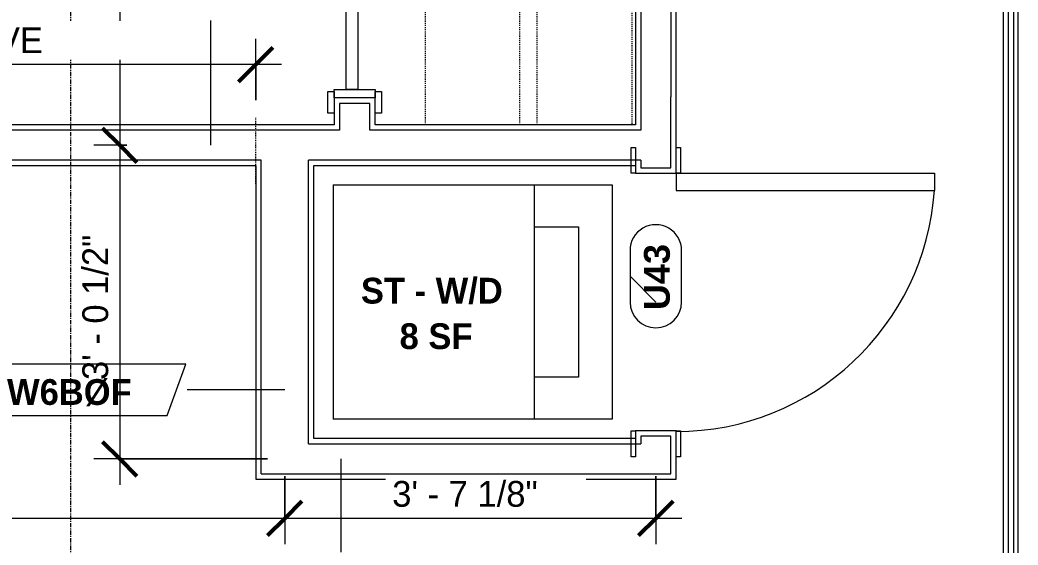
# Model space of a CAD drawing. Header units: inches. Extents: x -4058 to -1781, y 9814 to 12264.
# Drawn here: x -2833.2 to -2717.2, y 11402.7 to 11463.8 of the extents above; entities that cross this region are included whole.
import ezdxf

# ---------------------------------------------------------------- set-up
doc = ezdxf.new("R2010")
doc.units = ezdxf.units.IN
doc.header["$MEASUREMENT"] = 0
for name, pattern in [('Dash', [0.25, 0.125, -0.125]), ('Dash 3_32_', [0.1875, 0.09375, -0.09375]), ('Grid Line 1_2_', [0.875, 0.5, -0.125, 0.125, -0.125])]:
    doc.linetypes.add(name, pattern=pattern)
for name, color, linetype, lineweight in [('0-1', 7, 'Continuous', 5), ('A-ANNO-DIMS', 211, 'Continuous', 9), ('A-ANNO-DIMS-32', 211, 'Continuous', 9), ('A-AREA-IDEN', 2, 'Continuous', 9), ('A-DETL-1', 90, 'Dash 3_32_', 9), ('A-DOOR-2', 31, 'Continuous', 9), ('A-DOOR-FRAM', 31, 'Continuous', 9), ('A-DOOR-IDEN', 31, 'Continuous', 9), ('A-WALL-1', 7, 'Continuous', 9), ('A-WALL-2', 113, 'Continuous', 9), ('A-WALL-IDEN', 211, 'Continuous', 9), ('I-WALL-3', 7, 'Continuous', 9), ('P-SANR-FIXT', 6, 'Continuous', 9), ('Q-CASE', 31, 'Continuous', 9), ('Q-CASE-HDLN', 31, 'Dash', 9), ('S-GRID-1', 1, 'Grid Line 1_2_', 9)]:
    doc.layers.add(name, color=color, linetype=linetype, lineweight=lineweight)
doc.styles.add('Arial_B', font='arialbd.ttf', dxfattribs={"height": 3})
doc.styles.add('Century Gothic', font='ufonts.com_century-gothic.ttf', dxfattribs={"height": 3})
doc.styles.add('Century Gothic_B_1', font='GOTHICB.TTF', dxfattribs={"height": 3})
doc.dimstyles.new('MARKETING_DIMENSION', dxfattribs={"dimscale": 12, "dimtxt": 3.132505, "dimasz": 0.333333, "dimexe": 0.25, "dimexo": 0.166667, "dimgap": 0.041667, "dimtad": 1, "dimdec": 4, "dimrnd": 0.0625, "dimzin": 3, "dimdsep": 46, "dimlunit": 4, "dimtxsty": 'Century Gothic', "dimblk1": 'OBLIQUE', "dimblk2": 'OBLIQUE', "dimsah": 1, "dimcen": 0.09, "dimdle": 0.25, "dimazin": 0, "dimtfac": 1, "dimtdec": 4, "dimtix": 1, "dimtmove": 0, "dimatfit": 3, "dimfxl": 1, "dimtvp": 1, "dimtfill": 1, "dimfrac": 2, "dimtolj": 1, "dimtzin": 0, "dimarcsym": 2})
doc.dimstyles.new('THE_DIMENSION_STRING', dxfattribs={"dimscale": 12, "dimtxt": 3.132505, "dimasz": 0.333333, "dimexe": 0.25, "dimexo": 0.166667, "dimgap": 0.041667, "dimtad": 1, "dimdec": 4, "dimrnd": 0.0625, "dimzin": 3, "dimdsep": 46, "dimlunit": 4, "dimtxsty": 'Century Gothic', "dimblk1": 'OBLIQUE', "dimblk2": 'OBLIQUE', "dimsah": 1, "dimcen": 0.09, "dimdle": 0.25, "dimazin": 0, "dimtfac": 1, "dimtdec": 4, "dimtix": 1, "dimtmove": 0, "dimatfit": 3, "dimfxl": 1, "dimtvp": 1, "dimtfill": 1, "dimfrac": 2, "dimtolj": 1, "dimtzin": 0, "dimarcsym": 2})
doc.dimstyles.new('THE_DIMENSION_STRING_1', dxfattribs={"dimscale": 12, "dimtxt": 3.132505, "dimasz": 0.333333, "dimexe": 0.25, "dimexo": 0.166667, "dimgap": 0.041667, "dimtad": 1, "dimdec": 4, "dimrnd": 0.0625, "dimzin": 3, "dimdsep": 46, "dimlunit": 4, "dimtxsty": 'Century Gothic', "dimblk1": 'OBLIQUE', "dimblk2": 'OBLIQUE', "dimsah": 1, "dimcen": 0.09, "dimdle": 0.25, "dimazin": 0, "dimtfac": 1, "dimtdec": 4, "dimtix": 1, "dimtmove": 1, "dimatfit": 3, "dimfxl": 1, "dimtvp": 1, "dimtfill": 1, "dimfrac": 2, "dimtolj": 1, "dimtzin": 0, "dimarcsym": 2})
doc.dimstyles.new('THE_DIMENSION_STRING_2', dxfattribs={"dimscale": 12, "dimtxt": 3.132505, "dimasz": 0.333333, "dimexe": 0.25, "dimexo": 0.166667, "dimgap": 0.041667, "dimtad": 1, "dimdec": 4, "dimrnd": 0.0625, "dimzin": 3, "dimdsep": 46, "dimlunit": 4, "dimtxsty": 'Century Gothic', "dimblk1": 'OBLIQUE', "dimblk2": 'OBLIQUE', "dimsah": 1, "dimcen": 0.09, "dimdle": 0.25, "dimazin": 0, "dimtfac": 1, "dimtdec": 4, "dimtix": 1, "dimtmove": 0, "dimatfit": 3, "dimfxl": 1, "dimtvp": 1, "dimtfill": 1, "dimfrac": 2, "dimtolj": 1, "dimtzin": 0, "dimarcsym": 2})

# ---------------------------------------------------------------- blocks, each defined once
blk = doc.blocks.new('CTR - 1st Phase - Common Walls_rvt-1-UNIT PLANS - 1ST FLOOR')
at = {"layer": 'A-WALL-1'}
for p, q in [((-2718.35, 11284.29), (-2718.35, 11622.61)), ((-2717.72, 11284.29), (-2717.72, 11622.61)), ((-2717.22, 11284.29), (-2717.22, 11622.61))]:
    blk.add_line(p, q, dxfattribs=at)
at = {"layer": 'I-WALL-3'}
blk.add_line((-2718.97, 11622.61), (-2718.97, 11284.29), dxfattribs=at)
blk = doc.blocks.new('SLIDING - FLUSH - SLIDING - FLUSH - 5-0 x 6-8-3203586-UNIT PLANS - 1ST FLOOR')
at = {"layer": 'A-DOOR-2'}
for p, q in [((-32.75, 3.25), (-30.25, 3.25)), ((-32.75, 2.5), (-32.75, 3.25)), ((-30.25, 2.5), (-32.75, 2.5)), ((-30.25, 3.25), (-30.25, 2.5)), ((30.25, 3.25), (32.75, 3.25)), ((30.25, 2.5), (30.25, 3.25)), ((32.75, 2.5), (30.25, 2.5)), ((32.75, 3.25), (32.75, 2.5)), ((-1, -0.88), (-1, 0.5)), ((-1, 0.5), (30, 0.5)), ((30, 0.5), (30, -0.88)), ((-30, -2.25), (-30, -0.88)), ((-30, -0.88), (1, -0.88)), ((30, -0.88), (-1, -0.88)), ((1, -0.88), (1, -2.25)), ((-32.75, -2.25), (-30.25, -2.25)), ((-32.75, -3), (-32.75, -2.25)), ((-30.25, -2.25), (-30.25, -3)), ((1, -2.25), (-30, -2.25)), ((30.25, -2.25), (32.75, -2.25)), ((30.25, -3), (30.25, -2.25)), ((32.75, -2.25), (32.75, -3)), ((-30.25, -3), (-32.75, -3)), ((32.75, -3), (30.25, -3))]:
    blk.add_line(p, q, dxfattribs=at)
at = {"layer": 'A-DOOR-FRAM'}
for p, q in [((-31, -2.25), (-31, 2.5)), ((-31, 2.5), (-30, 2.5)), ((-30, 2.5), (-30, -2.25)), ((30, 2.5), (31, 2.5)), ((30, -2.25), (30, 2.5)), ((31, 2.5), (31, -2.25)), ((-30, -2.25), (-31, -2.25)), ((31, -2.25), (30, -2.25))]:
    blk.add_line(p, q, dxfattribs=at)
blk = doc.blocks.new('OD_CW_Closet - OD_CW_Closet-3786599-UNIT PLANS - 1ST FLOOR')
at = {"layer": 'Q-CASE-HDLN'}
for p, q in [((0.74, -24), (0.74, 0)), ((0.74, 0), (68.99, 0)), ((68.99, 0), (68.99, -24)), ((0.74, -11), (68.99, -11)), ((0.74, -13), (68.99, -13)), ((68.99, -24), (0.74, -24))]:
    blk.add_line(p, q, dxfattribs=at)
blk = doc.blocks.new('SWING - SINGLE - FLUSH - SWING - FLUSH - 2-6 x 6-8 - PASSAGE-4329407-UNIT PLANS - 1ST FLOOR')
at = {"layer": 'A-DOOR-2'}
for p, q in [((-18, 2.375), (-18, 2.875)), ((-18, 2.875), (-15, 2.875)), ((-15, 2.375), (-18, 2.375)), ((-15, 2.875), (-15, 2.375)), ((15, 2.375), (15, 2.875)), ((15, 2.875), (18, 2.875)), ((18, 2.375), (15, 2.375)), ((18, 2.875), (18, 2.375)), ((-18, -2.375), (-15, -2.375)), ((-18, -2.875), (-18, -2.375)), ((-15, -2.875), (-18, -2.875)), ((-15, -2.375), (-15, -2.875)), ((13, -2.375), (13, -32.375)), ((15, -2.375), (13, -2.375)), ((15, -2.375), (15, -32.375)), ((15, -2.375), (18, -2.375)), ((15, -2.875), (15, -2.375)), ((18, -2.875), (15, -2.875)), ((18, -2.375), (18, -2.875)), ((15, -32.375), (13, -32.375))]:
    blk.add_line(p, q, dxfattribs=at)
blk.add_arc((15, -2.375), 30.067, 180, 266.18593, dxfattribs=at)
blk = doc.blocks.new('Stacked Washer and Dryer - 26_x25_ - Private-1352637-UNIT PLANS - 1ST FLOOR')
at = {"layer": 'P-SANR-FIXT'}
for p, q in [((0, 13.625), (32.4375, 13.625)), ((0, 13.625), (0, -13.625)), ((23.34375, 13.625), (23.34375, -13.625)), ((32.4375, 13.625), (32.4375, -13.625)), ((23.34375, 8.75), (28.53125, 8.75)), ((28.53125, 8.75), (28.53125, -8.75)), ((28.53125, -8.75), (23.34375, -8.75)), ((32.4375, -13.625), (0, -13.625))]:
    blk.add_line(p, q, dxfattribs=at)
blk = doc.blocks.new('DIMBLOCK193-UNIT PLANS - 1ST FLOOR')
at = {"layer": 'A-ANNO-DIMS-32', "lineweight": 50}
for p, q in [((-2821.63, 11485.74), (-2823.63, 11487.74)), ((-2821.63, 11485.74), (-2819.63, 11483.74)), ((-2821.63, 11449.24), (-2823.63, 11451.24)), ((-2821.63, 11449.24), (-2819.63, 11447.24))]:
    blk.add_line(p, q, dxfattribs=at)
at = {"layer": 'A-ANNO-DIMS-32'}
for p, q in [((-2799.45, 11485.74), (-2824.63, 11485.74)), ((-2821.63, 11485.74), (-2821.63, 11449.24)), ((-2821.63, 11485.74), (-2799.45, 11485.74)), ((-2820.8, 11449.24), (-2824.63, 11449.24)), ((-2821.63, 11449.24), (-2820.8, 11449.24))]:
    blk.add_line(p, q, dxfattribs=at)
blk.add_ellipse((-2821.63, 11472.88), major_axis=(9.31, 0), ratio=0.579435, start_param=3.141593, end_param=4.712389, dxfattribs=at)
at = {"layer": 'A-ANNO-DIMS-32', "color": 0, "insert": (-2832.32, 11472.88), "char_height": 3, "width": 21.7784, "attachment_point": 1, "rotation": 90, "line_spacing_factor": 0.984502, "style": 'Century Gothic', "bg_fill": 3, "box_fill_scale": 1.25, "bg_fill_color": 256, "bg_fill_true_color": 13158600, "bg_fill_transparency": 0}
blk.add_mtext('3\' - 0 1/2"', dxfattribs=at)
blk = doc.blocks.new('_Oblique')
at = {"color": 0, "linetype": 'ByBlock', "lineweight": -2}
blk.add_line((-0.5, -0.5), (0.5, 0.5), dxfattribs=at)
blk = doc.blocks.new('DIMBLOCK194-UNIT PLANS - 1ST FLOOR')
at = {"layer": 'A-ANNO-DIMS-32', "lineweight": 50}
for p, q in [((-2821.63, 11449.24), (-2823.63, 11451.24)), ((-2821.63, 11449.24), (-2819.63, 11447.24)), ((-2821.63, 11412.74), (-2823.63, 11414.74)), ((-2821.63, 11412.74), (-2819.63, 11410.74))]:
    blk.add_line(p, q, dxfattribs=at)
at = {"layer": 'A-ANNO-DIMS-32'}
for p, q in [((-2820.8, 11449.24), (-2824.63, 11449.24)), ((-2821.63, 11449.24), (-2821.63, 11409.74)), ((-2821.63, 11449.24), (-2820.8, 11449.24)), ((-2804.45, 11412.74), (-2824.63, 11412.74)), ((-2821.63, 11412.74), (-2804.45, 11412.74))]:
    blk.add_line(p, q, dxfattribs=at)
at = {"layer": 'A-ANNO-DIMS-32', "color": 0, "insert": (-2825.98, 11421.92), "char_height": 3, "width": 21.7784, "attachment_point": 1, "rotation": 90, "line_spacing_factor": 0.984502, "style": 'Century Gothic', "bg_fill": 3, "box_fill_scale": 1.25, "bg_fill_color": 256, "bg_fill_true_color": 13158600, "bg_fill_transparency": 0}
blk.add_mtext('3\' - 0 1/2"', dxfattribs=at)
blk = doc.blocks.new('Wall Tag - Arch Wall-3956453-UNIT PLANS - 1ST FLOOR')
at = {"layer": 'A-WALL-IDEN'}
for p, q in [((-0.3561, 0.0937), (-0.4244, -0.0937)), ((0.4244, 0.0937), (-0.3561, 0.0937)), ((0.3561, -0.0937), (0.4244, 0.0937)), ((-0.4244, -0.0937), (0.3561, -0.0937))]:
    blk.add_line(p, q, dxfattribs=at)
blk = doc.blocks.new('Door Tag - Type Mark-2601225-UNIT PLANS - 1ST FLOOR')
at = {"layer": 'A-DOOR-IDEN'}
for p, q in [((0.09375, 0.09375), (-0.09375, 0.09375)), ((-0.09375, -0.09375), (0.09375, -0.09375))]:
    blk.add_line(p, q, dxfattribs=at)
for centre, start, end in [((-0.09375, 0), 90, 270), ((0.09375, 0), 270, 90)]:
    blk.add_arc(centre, 0.09375, start, end, dxfattribs=at)
blk = doc.blocks.new('DIMBLOCK380-UNIT PLANS - 1ST FLOOR')
at = {"layer": 'A-ANNO-DIMS-32'}
for p, q in [((-2802.45, 11410.74), (-2802.45, 11402.82)), ((-2802.45, 11405.82), (-2802.45, 11410.74)), ((-2759.32, 11410.74), (-2759.32, 11402.82)), ((-2759.32, 11405.82), (-2759.32, 11410.74)), ((-2756.32, 11405.82), (-2802.45, 11405.82))]:
    blk.add_line(p, q, dxfattribs=at)
at = {"layer": 'A-ANNO-DIMS-32', "lineweight": 50}
for p, q in [((-2802.45, 11405.82), (-2800.45, 11407.82)), ((-2759.32, 11405.82), (-2757.32, 11407.82)), ((-2802.45, 11405.82), (-2804.45, 11403.82)), ((-2759.32, 11405.82), (-2761.32, 11403.82))]:
    blk.add_line(p, q, dxfattribs=at)
at = {"layer": 'A-ANNO-DIMS-32', "color": 0, "insert": (-2789.96, 11410.17), "char_height": 3, "width": 21.7784, "attachment_point": 1, "line_spacing_factor": 0.984502, "style": 'Century Gothic', "bg_fill": 3, "box_fill_scale": 1.25, "bg_fill_color": 256, "bg_fill_true_color": 13158600, "bg_fill_transparency": 0}
blk.add_mtext('3\' - 7 1/8"', dxfattribs=at)
blk = doc.blocks.new('DIMBLOCK381-UNIT PLANS - 1ST FLOOR')
at = {"layer": 'A-ANNO-DIMS-32'}
for p, q in [((-2802.45, 11410.74), (-2802.45, 11402.82)), ((-2802.45, 11405.82), (-2802.45, 11410.74)), ((-2916.32, 11404.99), (-2916.32, 11408.82)), ((-2802.45, 11405.82), (-2919.32, 11405.82)), ((-2916.32, 11405.82), (-2916.32, 11404.99))]:
    blk.add_line(p, q, dxfattribs=at)
at = {"layer": 'A-ANNO-DIMS-32', "lineweight": 50}
for p, q in [((-2916.32, 11405.82), (-2914.32, 11407.82)), ((-2802.45, 11405.82), (-2800.45, 11407.82)), ((-2916.32, 11405.82), (-2918.32, 11403.82)), ((-2802.45, 11405.82), (-2804.45, 11403.82))]:
    blk.add_line(p, q, dxfattribs=at)
at = {"layer": 'A-ANNO-DIMS-32', "color": 0, "insert": (-2868.46, 11410.17), "char_height": 3, "width": 21.7784, "attachment_point": 1, "line_spacing_factor": 0.984502, "style": 'Century Gothic', "bg_fill": 3, "box_fill_scale": 1.25, "bg_fill_color": 256, "bg_fill_true_color": 13158600, "bg_fill_transparency": 0}
blk.add_mtext('9\' - 5 7/8"', dxfattribs=at)
blk = doc.blocks.new('DIMBLOCK1364-UNIT PLANS - 1ST FLOOR')
at = {"layer": 'A-ANNO-DIMS-32'}
for p, q in [((-2911.89, 11455.74), (-2911.89, 11461.62)), ((-2805.82, 11454.49), (-2805.82, 11461.62)), ((-2802.82, 11458.62), (-2914.89, 11458.62)), ((-2911.89, 11458.62), (-2911.89, 11455.74)), ((-2805.82, 11458.62), (-2805.82, 11454.49))]:
    blk.add_line(p, q, dxfattribs=at)
at = {"layer": 'A-ANNO-DIMS-32', "lineweight": 50}
for p, q in [((-2911.89, 11458.62), (-2909.89, 11460.62)), ((-2805.82, 11458.62), (-2803.82, 11460.62)), ((-2911.89, 11458.62), (-2913.89, 11456.62)), ((-2805.82, 11458.62), (-2807.82, 11456.62))]:
    blk.add_line(p, q, dxfattribs=at)
at = {"layer": 'A-ANNO-DIMS-32', "color": 0, "insert": (-2885.18, 11462.96), "char_height": 3, "width": 63.1871, "attachment_point": 1, "line_spacing_factor": 0.984502, "style": 'Century Gothic', "bg_fill": 3, "box_fill_scale": 1.25, "bg_fill_color": 256, "bg_fill_true_color": 13158600, "bg_fill_transparency": 0}
blk.add_mtext('OPEN CLERESTORY ABOVE', dxfattribs=at)

msp = doc.modelspace()

# ---------------------------------------------------------------- linework, layer by layer
at = {"layer": 'A-DETL-1'}
msp.add_line((-2805.82374, 11444.7394), (-2805.82374, 11452.4894), dxfattribs=at)
at = {"layer": 'A-DOOR-IDEN'}
msp.add_line((-2759.32374, 11430.98974), (-2762.32374, 11433.98974), dxfattribs=at)
at = {"layer": 'A-WALL-2'}
for p, q in [((-2756.94874, 11454.85981), (-2756.94874, 11524.6144)), ((-2757.57374, 11523.9894), (-2757.57374, 11454.85981)), ((-2761.69874, 11519.8644), (-2761.69874, 11454.85981)), ((-2761.07374, 11520.4894), (-2761.07374, 11454.85981)), ((-2796.69874, 11454.7394), (-2796.69874, 11451.6144)), ((-2791.94874, 11454.7394), (-2796.69874, 11454.7394)), ((-2791.94874, 11451.6144), (-2791.94874, 11454.7394)), ((-2761.69874, 11454.85981), (-2761.69874, 11451.6144)), ((-2761.07374, 11454.85981), (-2761.07374, 11450.9894)), ((-2757.57374, 11446.61474), (-2757.57374, 11454.85981)), ((-2756.94874, 11445.98974), (-2756.94874, 11454.85981)), ((-2796.07374, 11454.1144), (-2796.07374, 11450.9894)), ((-2792.57374, 11454.1144), (-2796.07374, 11454.1144)), ((-2792.57374, 11450.9894), (-2792.57374, 11454.1144)), ((-2796.69874, 11451.6144), (-2912.07374, 11451.6144)), ((-2761.69874, 11451.6144), (-2791.94874, 11451.6144)), ((-2796.07374, 11450.9894), (-2912.07374, 11450.9894)), ((-2761.07374, 11450.9894), (-2792.57374, 11450.9894)), ((-2805.19874, 11447.4894), (-2912.07374, 11447.4894)), ((-2879.88624, 11446.8644), (-2805.82374, 11446.8644)), ((-2805.82374, 11446.8644), (-2805.82374, 11410.36508)), ((-2805.19874, 11410.99008), (-2805.19874, 11447.4894)), ((-2799.69874, 11414.49008), (-2799.69874, 11447.4894)), ((-2761.07374, 11447.4894), (-2799.69874, 11447.4894)), ((-2799.07374, 11415.11508), (-2799.07374, 11446.8644)), ((-2799.07374, 11446.8644), (-2761.69874, 11446.8644)), ((-2761.69874, 11446.8644), (-2761.69874, 11445.98974)), ((-2761.07374, 11447.4894), (-2761.07374, 11446.61474)), ((-2761.07374, 11446.61474), (-2757.57374, 11446.61474)), ((-2761.69874, 11445.98974), (-2756.94874, 11445.98974)), ((-2761.69874, 11415.11508), (-2799.07374, 11415.11508)), ((-2756.94874, 11415.98974), (-2761.69874, 11415.98974)), ((-2761.69874, 11415.98974), (-2761.69874, 11415.11508)), ((-2761.07374, 11415.36474), (-2761.07374, 11414.49008)), ((-2757.57374, 11415.36474), (-2761.07374, 11415.36474)), ((-2757.57374, 11410.99008), (-2757.57374, 11415.36474)), ((-2756.94874, 11410.36508), (-2756.94874, 11415.98974)), ((-2799.69874, 11414.49008), (-2761.07374, 11414.49008)), ((-2805.19874, 11410.99008), (-2757.57374, 11410.99008)), ((-2805.82374, 11410.36508), (-2756.94874, 11410.36508))]:
    msp.add_line(p, q, dxfattribs=at)
at = {"layer": 'A-WALL-IDEN'}
msp.add_line((-2795.95391, 11412.74008), (-2795.95391, 11401.89692), dxfattribs=at)

# ---------------------------------------------------------------- block references
at = {"layer": '0-1'}
msp.add_blockref('CTR - 1st Phase - Common Walls_rvt-1-UNIT PLANS - 1ST FLOOR', (0, 0), dxfattribs=at)
at = {"layer": 'A-DOOR-2'}
for name, p, rotation in [('SLIDING - FLUSH - SLIDING - FLUSH - 5-0 x 6-8-3203586-UNIT PLANS - 1ST FLOOR', (-2794.44874, 11485.7394), 269.9999999999529), ('SWING - SINGLE - FLUSH - SWING - FLUSH - 2-6 x 6-8 - PASSAGE-4329407-UNIT PLANS - 1ST FLOOR', (-2759.32374, 11430.98974), 90.00000000002414)]:
    msp.add_blockref(name, p, dxfattribs=dict(at, rotation=rotation))
at = {"layer": 'A-DOOR-IDEN', "xscale": 31.99999999999999, "yscale": 31.99999999999999, "zscale": 31.99999999999999, "rotation": 89.99999999999955}
msp.add_blockref('Door Tag - Type Mark-2601225-UNIT PLANS - 1ST FLOOR', (-2759.32374, 11433.98974), dxfattribs=at)
at = {"layer": 'P-SANR-FIXT'}
msp.add_blockref('Stacked Washer and Dryer - 26_x25_ - Private-1352637-UNIT PLANS - 1ST FLOOR', (-2796.82374, 11430.98974), dxfattribs=at)
at = {"layer": 'Q-CASE', "rotation": 89.99999999997759}
msp.add_blockref('OD_CW_Closet - OD_CW_Closet-3786599-UNIT PLANS - 1ST FLOOR', (-2786.11241, 11450.87669), dxfattribs=at)

# ---------------------------------------------------------------- texts
at = {"layer": 'A-AREA-IDEN', "char_height": 3, "attachment_point": 1, "style": 'Century Gothic_B_1'}
for s, insert, width in [('ST - W/D', (-2793.60295, 11433.8144), 20.402), ('8 SF', (-2789.10531, 11428.51727), 9.494)]:
    msp.add_mtext(s, dxfattribs=dict(at, insert=insert, width=width))
at = {"layer": 'A-DOOR-IDEN', "insert": (-2760.70359, 11430.05785), "char_height": 3, "width": 9.393, "attachment_point": 1, "rotation": 90, "style": 'Arial_B'}
msp.add_mtext('U43', dxfattribs=at)

# ---------------------------------------------------------------- next in the draw order: dimensions: what is measured, and where the dimension line sits
at = {"layer": 'A-ANNO-DIMS'}
dim = msp.add_linear_dim(base=(-2821.63188, 11449.2394), p1=(-2797.44874, 11485.7394), p2=(-2818.80345, 11449.2394), angle=90, dimstyle='THE_DIMENSION_STRING_1', override={"dimpost": '<>', "dimfxl": 42.287986}, dxfattribs=at)
dim.commit()
dim.dimension.update_dxf_attribs({"geometry": 'DIMBLOCK193-UNIT PLANS - 1ST FLOOR', "text_midpoint": (-2830.32322, 11483.77157), "dimtype": 160, "text_rotation": 90})

# ---------------------------------------------------------------- next in the draw order: dimensions: what is measured, and where the dimension line sits
dim = msp.add_linear_dim(base=(-2821.63188, 11412.74008), p1=(-2818.80345, 11449.2394), p2=(-2802.44874, 11412.74008), angle=90, dimstyle='THE_DIMENSION_STRING', override={"dimpost": '<>', "dimfxl": 39.995959}, dxfattribs=at)
dim.commit()
dim.dimension.update_dxf_attribs({"geometry": 'DIMBLOCK194-UNIT PLANS - 1ST FLOOR', "text_midpoint": (-2823.87355, 11430.98974)})

# ---------------------------------------------------------------- next in the draw order: linework, layer by layer
at = {"layer": 'A-WALL-IDEN'}
for p, q in [((-2811.03579, 11449.2394), (-2811.03579, 11463.74369)), ((-2802.44874, 11420.77449), (-2813.78273, 11420.77449))]:
    msp.add_line(p, q, dxfattribs=at)

# ---------------------------------------------------------------- next in the draw order: block references
at = {"layer": 'A-WALL-IDEN', "xscale": 31.99999999999999, "yscale": 31.99999999999999, "zscale": 31.99999999999999}
msp.add_blockref('Wall Tag - Arch Wall-3956453-UNIT PLANS - 1ST FLOOR', (-2827.51443, 11420.77449), dxfattribs=at)

# ---------------------------------------------------------------- next in the draw order: texts
at = {"layer": 'A-WALL-IDEN', "insert": (-2834.73035, 11422.02203), "char_height": 3, "width": 17.372, "attachment_point": 1, "style": 'Century Gothic_B_1'}
msp.add_mtext('W6BØF', dxfattribs=at)

# ---------------------------------------------------------------- next in the draw order: dimensions: what is measured, and where the dimension line sits
at = {"layer": 'A-ANNO-DIMS'}
dim = msp.add_linear_dim(base=(-2802.44874, 11405.82249), p1=(-2759.32374, 11412.74008), p2=(-2802.44874, 11412.74008), angle=0, dimstyle='THE_DIMENSION_STRING_2', override={"dimpost": '<>', "dimfxl": 43.125}, dxfattribs=at)
dim.commit()
dim.dimension.update_dxf_attribs({"geometry": 'DIMBLOCK380-UNIT PLANS - 1ST FLOOR', "text_midpoint": (-2780.88624, 11408.06416)})

# ---------------------------------------------------------------- next in the draw order: dimensions: what is measured, and where the dimension line sits
dim = msp.add_linear_dim(base=(-2916.32374, 11405.82249), p1=(-2802.44874, 11412.74008), p2=(-2916.32374, 11402.99406), angle=0, dimstyle='THE_DIMENSION_STRING_2', override={"dimpost": '<>', "dimfxl": 114.291296}, dxfattribs=at)
dim.commit()
dim.dimension.update_dxf_attribs({"geometry": 'DIMBLOCK381-UNIT PLANS - 1ST FLOOR', "text_midpoint": (-2859.38624, 11408.06416)})

# ---------------------------------------------------------------- next in the draw order: linework, layer by layer
at = {"layer": 'S-GRID-1'}
msp.add_line((-2827.32374, 9814.0266), (-2827.32374, 12247.50061), dxfattribs=at)

# ---------------------------------------------------------------- next in the draw order: dimensions: what is measured, and where the dimension line sits
at = {"layer": 'A-ANNO-DIMS'}
dim = msp.add_linear_dim(base=(-2911.88624, 11458.61661), p1=(-2805.82374, 11452.4894), p2=(-2911.88624, 11453.7394), text='OPEN CLERESTORY ABOVE', dimstyle='MARKETING_DIMENSION', override={"dimpost": '<>', "dimfxl": 106.069866}, dxfattribs=at)
dim.commit()
dim.dimension.update_dxf_attribs({"geometry": 'DIMBLOCK1364-UNIT PLANS - 1ST FLOOR', "text_midpoint": (-2858.85499, 11460.69207)})

doc.saveas('drawing.dxf')
